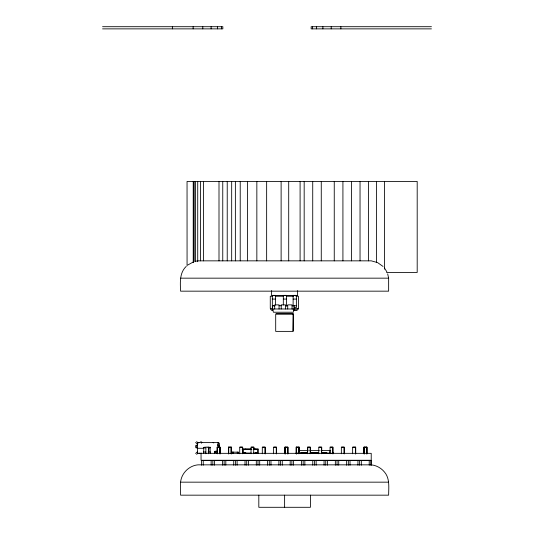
<?xml version="1.0" encoding="UTF-8"?>
<svg xmlns="http://www.w3.org/2000/svg" width="534" height="534" viewBox="0 0 534 534"><rect width="100%" height="100%" fill="white"/><g stroke="black" fill="none" stroke-linecap="round" stroke-linejoin="round"><path stroke-width="0.8" d="M332.448 453.233L333.123 453.212L332.502 453.026M333.022 453.032L332.095 453.212M296.917 453.039L296.156 453.239L296.897 453.226M296.363 453.219L296.911 453.039M301.116 453.146L301.143 452.472L302.357 452.458L301.129 452.665M302.351 453.146L302.377 452.472L301.143 452.458M303.499 453.146L303.532 452.472L304.767 452.458L304.74 453.146L303.506 453.012M304.767 452.458L303.519 452.665M305.889 453.146L305.915 452.472L307.137 452.458L307.123 452.885L305.909 452.765M307.13 453.106L305.895 453.012M307.143 452.859L307.137 452.458M311.148 453.146L311.175 452.472L312.39 452.458L311.168 452.665M312.383 453.146L312.41 452.472L311.175 452.458M313.538 453.106L313.565 452.458L314.8 452.458L314.78 453.066M314.793 452.665L313.558 452.665L314.773 452.725M315.928 453.106L317.169 452.952M315.941 452.672L317.176 452.765M317.163 453.106L317.189 452.465M318.324 452.859L318.331 452.672M321.942 453.106L321.942 452.652M323.09 453.139C322.669 451.537 326.147 453.046 323.11 452.658M323.117 452.452C324.832 452.038 324.765 453.593 323.097 453.006M325.5 452.658L326.721 452.452L325.506 452.452L325.48 453.132L326.728 452.952M326.721 453.139L326.748 452.465L325.506 452.452M387.677 273.855L388.639 278.161L388.639 291.163L180.592 291.163C180.218 282.773 179.391 272.74 186.199 266.439M180.592 482.162C181.413 473.257 189.029 465.655 197.934 464.847L371.304 464.847C376.437 465.394 381.283 468.051 384.507 472.083C390.007 478.477 388.659 487.422 388.639 495.165L180.592 495.165L180.592 482.162L388.639 482.162M292.058 305.735L294.221 305.735L294.221 308.986L293.36 312.236L273.421 312.236L272.554 308.986L272.554 305.735L274.716 305.735M201.291 443.267L201.872 442.259L200.737 441.598M195.658 453.586L196.525 452.498A1.268 1.268 0 0 1 197.54 452.018M196.686 454.401L197.54 453.333L197.54 442.606L196.686 441.538M187.848 264.971L193.628 261.8M296.183 453.052L296.971 453.219M195.751 261.199L197.934 260.846L371.304 260.846L377.645 262.635L383.032 266.439M296.951 453.019L296.263 453.046L296.864 453.146M296.156 453.052L296.791 453.052M102.568 26.7L222.845 26.7L222.845 28.869L102.568 28.869M431.432 26.7L311.155 26.7L311.155 28.869L431.432 28.869M386.549 272.46L417.194 272.46L417.194 181.44L187.047 181.44L187.067 265.845M180.592 278.161L388.639 278.161M272.754 296.243L270.271 296.243L270.271 308.378L272.754 308.378M275.244 296.243L283.527 296.243M286.838 296.243L293.466 296.243M295.956 296.243L298.439 296.243L298.439 308.378L293.88 308.378M272.333 299.08L275.584 299.08M283.32 299.08L286.571 299.08M293.126 299.08L296.377 299.08M279.055 305.735L281.218 305.735M285.557 305.735L287.719 305.735M272.333 305.782L274.77 305.782M293.126 305.782L296.377 305.782M293.934 307.517L296.377 307.517L296.377 295.362L293.126 295.362L293.126 306.216M272.554 308.986L294.221 308.986M273.168 309.68L270.685 309.68L270.685 308.378M293.053 309.68L298.025 309.68L298.025 308.378M271.572 310.548L272.921 310.548M293.74 310.548L297.138 310.548M276.105 313.792L293.44 313.792L293.146 331.127M197.54 442.606L218.112 442.606A1.328 1.328 0 0 1 219.427 443.921L219.427 447.225L218.112 447.205M197.52 443.921L197.54 443.921A1.315 1.315 0 0 0 197.88 443.874M197.54 445.236L196.218 445.236A0.874 0.561 -90 0 0 195.658 446.11L195.658 446.985A0.874 0.561 -90 0 0 196.218 447.859L197.54 447.859M218.112 445.449L219.427 445.449M204.035 447.245L205.637 447.245M208.046 447.245L210.449 447.245M240.04 447.205L242.703 447.205L242.703 449.701M251.327 447.205L253.997 447.205L253.997 449.701M262.621 447.205L265.291 447.205L265.291 453.873M273.915 447.205L276.579 447.205L276.579 453.873M319.078 447.205L321.742 447.205L321.742 451.37M330.366 447.205L333.036 447.205L333.036 453.873M341.66 447.205L344.33 447.205L344.33 453.873M352.954 447.205L355.711 447.205L355.711 453.873M203.481 447.772L205.824 447.772M208.173 447.772L210.516 447.772M197.54 448.28L203.714 448.28M251.247 448.994L242.596 448.994L242.596 453.106L251.247 453.106M253.61 448.994L258.329 448.994L258.329 453.106L253.61 453.106M242.129 449.221L251.567 449.221M253.143 449.221L257.862 449.221M298.94 450.462L308.125 450.462M309.753 450.462L319.352 450.462M320.987 450.462L330.146 450.462M217.378 451.143L214.848 451.23L214.521 453.333M203.387 452.018L205.857 452.018M208.046 452.018L210.296 452.018M214.361 451.998L217.525 452.018M214.521 452.278L215.309 452.278L215.309 452.805M301.116 453.012L302.357 452.959M311.155 453.006L312.39 452.959M332.201 453.039L332.929 453.032L332.255 453.032M298.94 453.146L307.918 453.146M310.374 453.146L318.538 453.146M321.802 453.146L329.972 453.146L329.972 450.462M332.141 453.226L333.069 453.212M197.54 453.333L371.223 453.333L371.223 460.268L201.058 460.268L201.044 452.892M332.355 453.026L333.123 453.026M305.922 452.458L307.137 452.565M195.658 442.352L196.205 443.04A2.597 2.597 0 0 0 197.54 443.921M384.507 268.081L386.843 271.819M384.42 181.44L384.42 269.149M376.41 181.44L376.41 262.534M371.223 460.535L371.223 465.301M370.91 465.207L370.91 460.448L201.545 460.448L201.545 465.207M369.221 460.448L369.221 465.207M368.4 181.44L368.4 260.879M366.998 453.873L366.998 447.205L364.241 447.205L364.241 453.873M366.911 447.205L366.911 453.873M366.691 453.78L366.691 447.112L363.934 447.112L363.934 453.78M366.598 447.112L366.598 453.78M364.335 447.205L364.335 453.873M364.021 447.112L364.021 453.78M361.311 460.448L361.311 465.207M360.036 181.44L360.036 260.879M359.622 460.448L359.622 465.207M357.934 460.448L357.934 465.207M355.617 447.205L355.617 453.873M355.397 453.78L355.397 447.112L352.64 447.112L352.64 453.78M351.512 181.44L351.512 260.879M350.017 460.448L350.017 465.207M348.328 460.448L348.328 465.207M346.639 460.448L346.639 465.207M344.016 453.78L344.016 447.112L341.353 447.112L341.353 453.78M342.921 181.44L342.921 260.879M340.872 26.7L340.872 28.869M338.73 460.448L338.73 465.207M337.041 460.448L337.041 465.207M335.345 460.448L335.345 465.207M334.251 181.44L334.251 260.879M332.729 453.78L332.729 447.112L330.059 447.112L330.059 453.78M331.2 26.7L331.2 28.869M327.435 460.448L327.435 465.207M325.747 460.448L325.747 465.207M324.058 460.448L324.058 465.207M322.896 26.7L322.896 28.869M321.435 453.78L321.435 447.112L318.765 447.112L318.765 453.78M321.268 181.44L321.268 260.879M316.529 26.7L316.529 28.869M316.141 460.448L316.141 465.207M314.453 460.448L314.453 465.207M312.724 181.44L312.724 260.879M312.764 460.448L312.764 465.207M312.523 26.7L312.523 28.869M310.454 451.37L310.454 447.205L307.784 447.205L307.784 451.37M310.421 495.165L310.421 507.3L258.816 507.3L258.816 495.165M310.141 453.78L310.141 447.112L307.477 447.112L307.477 453.78M304.854 460.448L304.854 465.207M304.173 181.44L304.173 260.879M303.165 460.448L303.165 465.207M301.476 460.448L301.476 465.207M300.095 181.44L300.095 260.879M299.254 451.37L299.254 447.205L296.497 447.205L296.497 453.873M299.16 447.205L299.16 451.37M298.94 453.78L298.94 447.112L296.183 447.112L296.183 453.78M298.853 447.112L298.853 453.78M297.618 290.609L297.605 295.529L271.599 295.529L271.612 290.609M296.584 447.205L296.584 453.873M296.277 447.112L296.277 453.78M293.56 460.448L293.56 465.207M292.058 308.986L292.058 304.867L287.719 304.867L287.719 308.986M291.871 460.448L291.871 465.207M290.182 460.448L290.182 465.207M288.707 181.44L288.707 260.879M287.959 453.873L287.959 447.205L285.203 447.205L285.203 453.873M287.873 447.205L287.873 453.873M287.559 453.78L287.652 447.112L284.896 447.112L284.896 453.78M286.571 306.216L286.571 295.362L283.32 295.362L283.32 305.034M285.557 308.986L285.557 304.867L281.218 304.867L281.218 308.986M285.289 447.205L285.289 453.873M284.982 447.112L284.982 453.78M284.615 495.165L284.615 507.3M282.272 460.448L282.272 465.207M281.118 181.44L281.118 260.879M280.584 460.448L280.584 465.207M279.055 308.986L279.055 304.867L274.716 304.867L274.716 308.986M278.895 460.448L278.895 465.207M276.272 453.78L276.272 447.112L273.602 447.112L273.602 453.78M275.584 305.034L275.584 295.362L272.333 295.362L272.333 307.517M270.978 460.448L270.978 465.207M269.29 460.448L269.29 465.207M267.601 460.448L267.601 465.207M266.646 181.44L266.646 260.879M264.977 453.78L264.977 447.112L262.307 447.112L262.307 453.78M259.691 460.448L259.691 465.207M257.995 460.448L257.995 465.207M256.847 181.44L256.847 260.879M256.307 460.448L256.307 465.207M255.179 448.994L255.179 449.454L257.542 449.454L257.542 452.645L255.179 452.645L255.179 453.106M253.69 453.78L253.69 447.112L251.02 447.112L251.02 453.78M248.397 460.448L248.397 465.207M247.489 181.44L247.489 260.879M246.708 460.448L246.708 465.207M245.74 448.994L245.74 449.454L243.384 449.454L243.384 452.645L245.74 452.645L245.74 453.106M245.019 460.448L245.019 465.207M242.396 453.78L242.396 447.112L239.726 447.112L239.726 453.78M240.22 181.44L240.22 260.879M238.504 453.333L238.504 452.151L232.13 452.151L232.13 453.333M237.263 453.333L238.197 453.199L238.197 452.285L237.083 452.151M237.103 460.448L237.103 465.207M235.374 181.44L235.374 260.879M235.414 460.448L235.414 465.207M233.725 460.448L233.725 465.207M233.552 452.151L232.437 452.285L232.437 453.199M233.552 453.333L232.624 453.199L232.624 452.285M232.317 452.151L232.317 453.333M231.676 181.44L231.676 260.879M231.502 453.873L231.502 447.205L228.746 447.205L228.746 453.873M231.195 453.78L231.195 447.112L228.439 447.112L228.439 453.78M231.102 447.112L231.102 453.78M228.525 447.112L228.525 453.78M227.224 181.44L227.224 260.879M225.815 460.448L225.815 465.207M224.126 460.448L224.126 465.207M222.758 181.44L222.758 260.879M222.438 460.448L222.438 465.207M221.477 26.7L221.477 28.869M220.215 447.205L220.215 453.873M219.901 453.78L219.901 447.112L217.144 447.112L217.144 453.78M219.814 447.112L219.814 453.78M219 181.44L219 260.879M218.112 442.606L218.112 447.572M217.471 26.7L217.471 28.869M217.238 447.112L217.238 453.78M214.521 460.448L214.521 465.207M212.832 460.448L212.832 465.207M211.144 460.448L211.144 465.207M211.104 26.7L211.104 28.869M210.276 453.326L210.102 448.079A1.315 1.315 0 0 0 208.961 447.419M208.834 448.039L208.834 452.205M208.52 453.78L208.52 447.112L205.857 447.112L205.857 453.78M203.628 453.326L203.801 448.079A1.315 1.315 0 0 1 204.936 447.419M203.501 181.44L203.501 260.879M203.234 460.448L203.234 465.207M202.8 26.7L202.8 28.869M200.404 181.44L200.404 260.879M199.075 452.892L199.075 453.333M197.72 181.44L197.72 261.707M195.571 181.44L195.571 261.707M194.196 181.44L194.196 261.707M193.535 181.44L193.535 262.534M193.228 181.44L193.228 262.534M193.128 26.7L193.128 28.869M172.375 26.7L172.375 28.869M218.112 443.781A1.382 0.794 0 0 1 217.605 444.355M218.112 444.855A1.382 0.794 0 0 1 217.605 445.429M197.226 445.236A0.874 0.561 -90 0 0 196.672 446.11L196.672 446.985A0.874 0.561 -90 0 0 197.226 447.859M198.855 442.606A1.315 1.315 0 0 1 198.808 442.946M213.079 442.606A0.874 0.874 0 0 1 213.774 442.953M314.78 452.945L313.538 453.006L314.78 452.945M293.032 314.039L275.698 314.039L275.698 331.38L293.032 331.38L293.032 314.039M307.15 452.645L305.909 452.645L307.15 452.652"/></g></svg>
